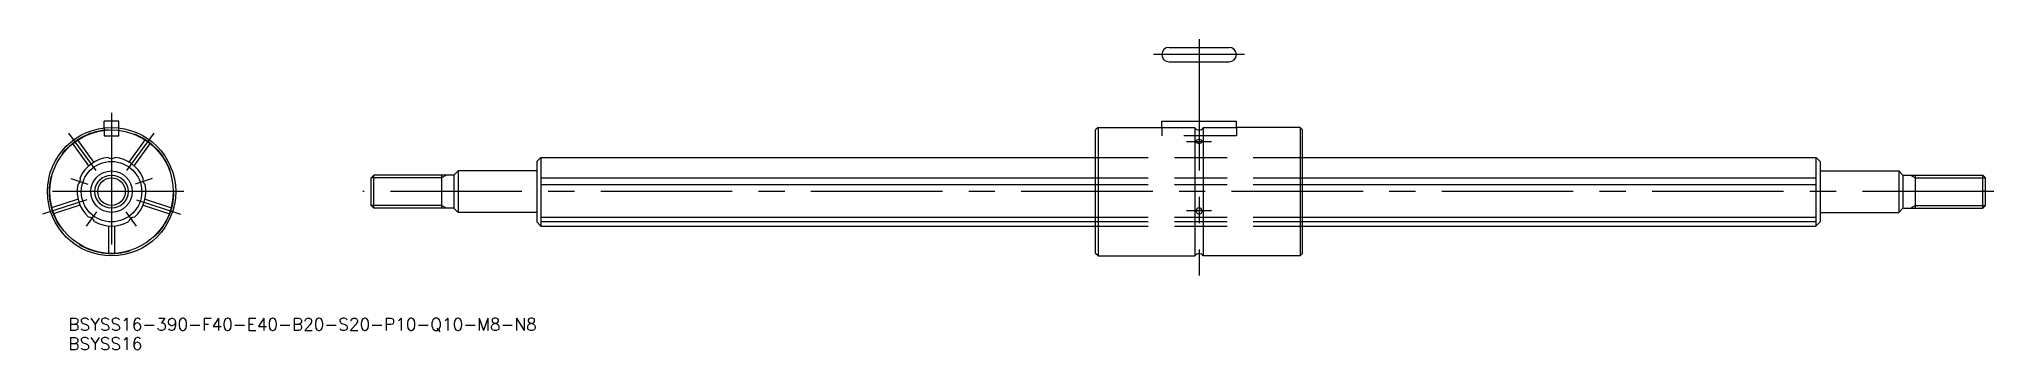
# Model space of a CAD drawing. Extents: x -18 to 455, y -38 to 37.
import ezdxf

# ---------------------------------------------------------------- set-up
doc = ezdxf.new("R2010")
doc.units = 0
doc.linetypes.add('CENTER', pattern=[50.8, 31.75, -6.35, 6.35, -6.35])
doc.linetypes.add('DASHED', pattern=[19.05, 12.7, -6.35])
doc.layers.get('0').update_dxf_attribs({"linetype": 'CONTINUOUS'})
doc.layers.add('CENTER', color=1, linetype='CENTER')
doc.styles.get("Standard").update_dxf_attribs({"font": 'txt.shx', "height": 3, "bigfont": 'bigfont.shx'})

# ---------------------------------------------------------------- blocks, each defined once
blk = doc.blocks.new('*U2')
at = {"color": 7, "linetype": 'CONTINUOUS'}
blk.add_text('BSYSS16-390-F40-E40-B20-S20-P10-Q10-M8-N8', height=3, dxfattribs=at).set_placement((-10.42, -33.55))
blk = doc.blocks.new('*U3')
at = {"color": 7, "linetype": 'CONTINUOUS'}
blk.add_text('BSYSS16', height=3, dxfattribs=at).set_placement((-10.42, -38.22))

msp = doc.modelspace()

# ---------------------------------------------------------------- linework, layer by layer
at = {"color": 7, "linetype": 'CONTINUOUS'}
for p, q in [((255.46, 34.85), (269.96, 34.85)), ((255.46, 31.35), (269.96, 31.35)), ((1.75, 17), (-1.75, 17)), ((-1.75, 15.4), (-1.75, 17)), ((1.75, 15.4), (1.75, 17)), ((238.31, 15.5), (237.71, 14.9)), ((237.71, -14.9), (237.71, 14.9)), ((238.31, 15.5), (238.31, -15.5)), ((238.31, 15.5), (253.71, 15.5)), ((253.71, 15.4), (253.71, 17)), ((253.71, 17), (271.71, 17)), ((261.71, 15.4), (253.71, 15.4)), ((261.71, 15.4), (261.71, -1.75)), ((263.71, 15.4), (263.71, -1.75)), ((271.71, 15.4), (263.71, 15.4)), ((271.71, 15.4), (271.71, 17)), ((287.11, 15.5), (271.71, 15.5)), ((287.11, 15.5), (287.11, -15.5)), ((287.71, 14.9), (287.11, 15.5)), ((287.71, -14.9), (287.71, 14.9)), ((82.71, 4), (83.71, 5)), ((102.71, 5), (83.71, 5)), ((83.71, 5), (83.71, -5)), ((102.71, 7.3), (103.67, 8.25)), ((102.71, 7.3), (102.71, -7.3)), ((103.67, 8.25), (237.71, 8.25)), ((103.71, 8.25), (103.71, -8.3)), ((287.71, 8.25), (411.71, 8.25)), ((411.71, 8.25), (411.71, -8.3)), ((412.71, 7.3), (411.76, 8.25)), ((412.71, 7.3), (412.71, -7.3)), ((412.71, 5), (431.71, 5)), ((432.71, 4), (431.71, 5)), ((431.71, 5), (431.71, -5)), ((62.71, 3.32), (63.39, 4)), ((62.71, -3.32), (62.71, 3.32)), ((63.39, -4), (63.39, 4)), ((82.71, 4), (63.39, 4)), ((79.71, 4), (79.71, -4)), ((82.71, 4), (82.71, -4)), ((103.71, 3.37), (237.71, 3.37)), ((103.71, 1.73), (237.71, 1.73)), ((287.71, 3.37), (411.71, 3.37)), ((287.71, 1.73), (411.71, 1.73)), ((432.71, 4), (432.71, -4)), ((432.71, 4), (452.03, 4)), ((435.71, 4), (435.71, -4)), ((452.03, -4), (452.03, 4)), ((452.71, 3.32), (452.03, 4)), ((452.71, -3.32), (452.71, 3.32)), ((62.71, -3.32), (63.39, -4)), ((82.71, -4), (63.39, -4)), ((82.71, -4), (83.71, -5)), ((261.71, -1.75), (261.71, -15.5)), ((263.71, -1.75), (263.71, -15.5)), ((432.71, -4), (431.71, -5)), ((432.71, -4), (452.03, -4)), ((452.71, -3.32), (452.03, -4)), ((102.71, -5), (83.71, -5)), ((102.71, -7.3), (103.71, -8.3)), ((103.71, -6.17), (237.71, -6.17)), ((103.71, -7.19), (237.71, -7.19)), ((103.71, -8.3), (237.71, -8.3)), ((287.71, -6.17), (411.71, -6.17)), ((287.71, -7.19), (411.71, -7.19)), ((287.71, -8.3), (411.71, -8.3)), ((412.71, -7.3), (411.71, -8.3)), ((412.71, -5), (431.71, -5)), ((238.31, -15.5), (237.71, -14.9)), ((238.31, -15.5), (261.71, -15.5)), ((287.11, -15.5), (263.71, -15.5)), ((287.11, -15.5), (287.71, -14.9))]:
    msp.add_line(p, q, dxfattribs=at)
at = {"color": 3, "linetype": 'DASHED'}
for p, q in [((-1.75, 15.4), (-1.75, 13.5)), ((1.75, 13.5), (1.75, 15.4)), ((253.71, 15.4), (253.71, 13.5)), ((271.71, 15.4), (271.71, 13.5)), ((-5.47, 6.25), (-9.41, 11.68)), ((-4.25, 7.13), (-8.2, 12.56)), ((-1.75, 13.5), (1.75, 13.5)), ((4.25, 7.13), (8.2, 12.56)), ((5.47, 6.25), (9.41, 11.68)), ((271.71, 13.5), (253.71, 13.5)), ((237.71, 8.25), (287.71, 8.25)), ((237.71, 3.37), (287.71, 3.37)), ((237.71, 1.73), (287.71, 1.73)), ((-8.09, -1.84), (-14.48, -3.92)), ((-7.63, -3.27), (-14.02, -5.34)), ((7.63, -3.27), (14.02, -5.34)), ((8.09, -1.84), (14.48, -3.92)), ((-0.75, -8.27), (-0.75, -14.98)), ((0.75, -8.27), (0.75, -14.98)), ((237.71, -6.17), (287.71, -6.17)), ((237.71, -7.19), (287.71, -7.19)), ((237.71, -8.3), (287.71, -8.3))]:
    msp.add_line(p, q, dxfattribs=at)
at = {"color": 3, "linetype": 'CONTINUOUS'}
for p, q in [((79.71, 3.32), (62.71, 3.32)), ((80.88, 4), (79.71, 3.32)), ((434.54, 4), (435.71, 3.32)), ((435.71, 3.32), (452.71, 3.32)), ((79.71, -3.32), (62.71, -3.32)), ((80.88, -4), (79.71, -3.32)), ((434.54, -4), (435.71, -3.32)), ((435.71, -3.32), (452.71, -3.32))]:
    msp.add_line(p, q, dxfattribs=at)
at = {"color": 7, "linetype": 'CONTINUOUS'}
for radius in [15.5, 14.9, 7.3, 5, 4]:
    msp.add_circle((0, 0), radius, dxfattribs=at)
at = {"color": 3, "linetype": 'DASHED'}
msp.add_circle((0, 0), 15, dxfattribs=at)
at = {"color": 3, "linetype": 'CONTINUOUS'}
msp.add_circle((0, 0), 3.32, dxfattribs=at)
at = {"color": 7, "linetype": 'CONTINUOUS'}
for centre, radius, start, end in [((255.46, 33.1), 1.75, 90, 270), ((269.96, 33.1), 1.75, 270, 90), ((262.71, 16.14), 1.25, 216.5655, 323.4345), ((262.35, 12.12), 0.392, 120.2127, 177.0929), ((262.36, 12.14), 0.397, 180.6083, 247.6281), ((262.71, 11.06), 1.5, 68.2014, 111.7986), ((262.71, 13.09), 1.41, 249.0721, 290.9279), ((263.06, 12.14), 0.397, 292.3719, 359.3917), ((263.07, 12.12), 0.392, 2.9071, 59.7873), ((0, 0), 8.3, 95.9897, 156.0103), ((0, 9.6), 1.6, 237.2268, 302.7732), ((0, 9.6), 1.6, 237.2268, 302.7732), ((0, 0), 8.3, 23.9897, 84.0103), ((0, 0), 8.3, 167.9897, 228.0103), ((-9.13, 2.97), 1.6, 309.2268, 14.7732), ((0, 0), 8.3, 311.9897, 12.0103), ((9.13, 2.97), 1.6, 165.2268, 230.7732), ((262.67, -4.67), 0.707, 130.5629, 177.5072), ((262.68, -4.63), 0.714, 180.1689, 239.6254), ((262.71, -4.62), 0.702, 44.2279, 135.7721), ((262.75, -4.63), 0.714, 300.3746, 359.8311), ((262.75, -4.67), 0.707, 2.4928, 49.4371), ((-5.64, -7.77), 1.6, 21.2268, 86.7732), ((0, 0), 8.3, 239.9897, 300.0103), ((5.64, -7.77), 1.6, 93.2268, 158.7732), ((262.71, -4.45), 0.888, 243.4366, 296.5634), ((262.71, -16.25), 1.25, 36.8699, 143.1301)]:
    msp.add_arc(centre, radius, start, end, dxfattribs=at)
at = {"layer": 'CENTER', "color": 1, "linetype": 'CENTER'}
for p, q in [((273.71, 33.1), (251.71, 33.1)), ((262.71, 36.85), (262.71, -20.24)), ((0, 19), (0, -17.5)), ((-3.7, 5.1), (-10.29, 14.16)), ((3.7, 5.1), (10.29, 14.16)), ((259.71, 12.14), (265.71, 12.14)), ((17.5, 0), (-17.5, 0)), ((-9.8, 3.18), (-5.71, 1.85)), ((9.8, 3.18), (5.71, 1.85)), ((454.71, 0), (60.71, 0)), ((-5.99, -1.95), (-16.64, -5.41)), ((5.99, -1.95), (16.64, -5.41)), ((265.71, -4.64), (259.71, -4.64)), ((-6.05, -8.33), (-3.53, -4.85)), ((6.05, -8.33), (3.53, -4.85))]:
    msp.add_line(p, q, dxfattribs=at)

# ---------------------------------------------------------------- block references
at = {"color": 7, "linetype": 'CONTINUOUS'}
for name in ['*U2', '*U3']:
    msp.add_blockref(name, (0, 0), dxfattribs=at)

doc.saveas('drawing.dxf')
